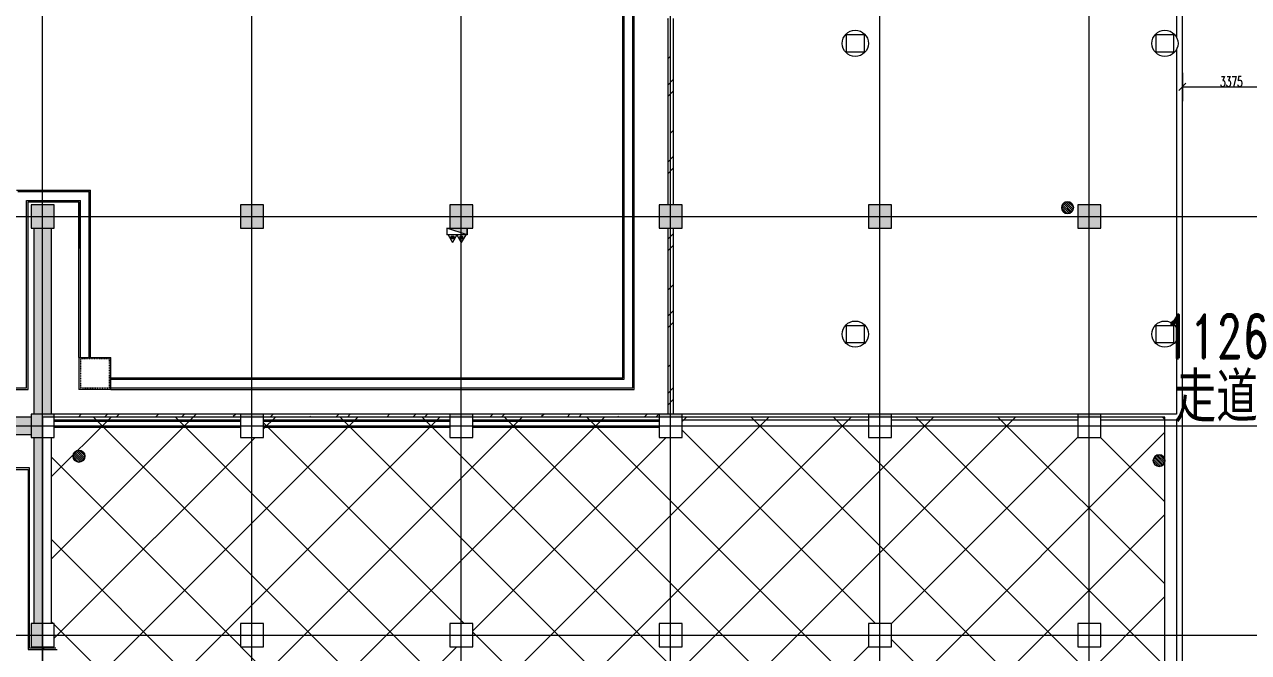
# Model space of a CAD drawing. Header units: millimetres. Extents: x -76632 to 443185, y -33181 to 192400.
# Drawn here: x 200975 to 243076, y 71400 to 93000 of the extents above; entities that cross this region are included whole.
import ezdxf

# ---------------------------------------------------------------- set-up
doc = ezdxf.new("R2010")
doc.units = ezdxf.units.MM
doc.linetypes.add('划线', pattern=[6.36, 3.18, -3.18])
doc.linetypes.add('轴网线', pattern=[22.04, 18.38, -1.83, 0, -1.83])
doc.layers.get('0').update_dxf_attribs({"color": 8})
doc.layers.get('Defpoints').update_dxf_attribs({"color": 8})
for name, color, linetype, lineweight in [('A-ANNO-DIMS', 8, 'Continuous', 9), ('A-ANNO-NOTE', 8, 'Continuous', 5), ('A-AREA-IDEN', 8, 'Continuous', 9), ('A-DETL-GENF', 8, 'Continuous', 18), ('A-DETL-MBND', 8, 'Continuous', 5), ('A-DETL-THIN', 8, 'Continuous', 5), ('A-GENM', 8, 'Continuous', 5), ('A-WALL', 8, 'Continuous', 5), ('A-WALL-PATT', 8, 'Continuous', 9), ('L-SITE', 8, 'Continuous', 5), ('M-EQPM', 8, 'Continuous', 5), ('P-PIPE', 8, 'Continuous', 5), ('S-BEAM', 8, 'Continuous', 5), ('S-COLS', 8, 'Continuous', 5), ('S-GRID', 8, 'Continuous', 9)]:
    doc.layers.add(name, color=color, linetype=linetype, lineweight=lineweight)
doc.styles.add('RomanD', font='romand__.ttf', dxfattribs={"width": 0.7, "height": 1500})
doc.styles.add('RomanD_6', font='romand__.ttf', dxfattribs={"width": 0.65, "height": 350})
doc.styles.add('仿宋_2', font='simfang.ttf', dxfattribs={"width": 0.7, "height": 1500})
doc.dimstyles.new('0_5', dxfattribs={"dimscale": 304.8, "dimtxt": 351.251157, "dimasz": 0, "dimexe": 0.82021, "dimexo": 0.0625, "dimgap": 0, "dimtad": 1, "dimdec": 0, "dimzin": 0, "dimdsep": 46, "dimtxsty": 'RomanD_6', "dimblk1": 'NONE', "dimblk2": 'NONE', "dimsah": 1, "dimcen": 0.09, "dimazin": 0, "dimtfac": 1, "dimtdec": 4, "dimtix": 1, "dimtmove": 0, "dimatfit": 3, "dimfxl": 0.82021, "dimfxlon": 1, "dimtvp": 1, "dimtolj": 1, "dimtzin": 0, "dimlwd": 18, "dimlwe": 18, "dimarcsym": 2})
doc.dimstyles.new('0_7mm', dxfattribs={"dimscale": 304.8, "dimtxt": 351.251157, "dimasz": 0.82021, "dimexe": 1.64042, "dimexo": 0.0625, "dimgap": 0, "dimtad": 1, "dimdec": 0, "dimzin": 0, "dimdsep": 46, "dimtxsty": 'RomanD_6', "dimblk1": 'OBLIQUE', "dimblk2": 'OBLIQUE', "dimsah": 1, "dimcen": 0.09, "dimazin": 0, "dimtfac": 1, "dimtdec": 4, "dimtix": 1, "dimtmove": 0, "dimatfit": 3, "dimfxl": 1.64042, "dimfxlon": 1, "dimtvp": 1, "dimtolj": 1, "dimtzin": 0, "dimlwd": 18, "dimlwe": 18, "dimarcsym": 2})
pattern_1 = [(45, (-4e-09, 0), (-1325.825, 1325.825), []), (45, (-4e-09, 400), (-1325.825, 1325.825), []), (45, (-4e-09, 1300), (-1325.825, 1325.825), [1875, -625])]

# ---------------------------------------------------------------- blocks, each defined once
blk = doc.blocks.new('X-ST-F3-01-C-001_HLP2_rvt-1-LAY-1F-1_500-A')
at = {"layer": 'S-COLS', "true_color": 0x808080}
for points in [[(202000, 86000), (202000, 86800), (201200, 86800), (201200, 86000), (201900, 86000)], [(209200, 86000), (209200, 86800), (208400, 86800), (208400, 86000)], [(216400, 86000), (216400, 86800), (215600, 86800), (215600, 86000)], [(223600, 86000), (223600, 86800), (222800, 86800), (222800, 86000), (223300, 86000)], [(230800, 86000), (230800, 86800), (230000, 86800), (230000, 86000)], [(238000, 86000), (238000, 86800), (237200, 86800), (237200, 86000)], [(201200, 78800), (201600, 78800), (201600, 79500), (202000, 79500), (202000, 79600), (201200, 79600), (201200, 78858)], [(209200, 79500), (209200, 79600), (208400, 79600), (208400, 79500)], [(215600, 79500), (216400, 79500), (216400, 79600), (215600, 79600), (215600, 79529)], [(223100, 79500), (223600, 79500), (223600, 79600), (222800, 79597), (222800, 79500)], [(230800, 79500), (230800, 79600), (230000, 79600), (230000, 79500)], [(238000, 79500), (238000, 79600), (237200, 79600), (237200, 79500), (237817, 79500)], [(201600, 71600), (201600, 72400), (201200, 72400), (201200, 71600)]]:
    blk.add_hatch(color=8, dxfattribs=at).paths.add_polyline_path(points, flags=0)
at = {"layer": 'S-COLS', "color": 7, "lineweight": 9}
for p, q in [((202000, 86800), (201200, 86800)), ((201200, 86800), (201200, 86000)), ((202000, 86000), (202000, 86800)), ((209200, 86800), (208400, 86800)), ((208400, 86800), (208400, 86000)), ((209200, 86000), (209200, 86800)), ((216400, 86800), (215600, 86800)), ((215600, 86800), (215600, 86000)), ((216400, 86000), (216400, 86800)), ((223600, 86800), (222800, 86800)), ((222800, 86800), (222800, 86000)), ((223600, 86000), (223600, 86800)), ((230800, 86800), (230000, 86800)), ((230000, 86800), (230000, 86000)), ((230800, 86000), (230800, 86800)), ((238000, 86800), (237200, 86800)), ((237200, 86800), (237200, 86000)), ((238000, 86000), (238000, 86800)), ((201200, 86000), (202000, 86000)), ((208400, 86000), (209200, 86000)), ((215600, 86000), (216400, 86000)), ((222800, 86000), (223600, 86000)), ((230000, 86000), (230800, 86000)), ((237200, 86000), (238000, 86000)), ((202000, 79600), (201200, 79600)), ((201200, 79600), (201200, 78800)), ((202000, 79500), (202000, 79600)), ((209200, 79600), (208400, 79600)), ((208400, 79600), (208400, 79500)), ((209200, 79500), (209200, 79600)), ((216400, 79600), (215600, 79600)), ((215600, 79600), (215600, 79500)), ((216400, 79500), (216400, 79600)), ((223600, 79600), (222800, 79600)), ((222800, 79600), (222800, 79500)), ((223600, 79500), (223600, 79600)), ((230800, 79600), (230000, 79600)), ((230000, 79600), (230000, 79500)), ((230800, 79500), (230800, 79600)), ((238000, 79600), (237200, 79600)), ((237200, 79600), (237200, 79500)), ((238000, 79500), (238000, 79600)), ((202000, 78800), (202000, 79500)), ((208400, 79500), (208400, 78800)), ((209200, 78800), (209200, 79500)), ((215600, 79500), (215600, 78800)), ((216400, 78800), (216400, 79500)), ((222800, 79500), (222800, 78800)), ((223600, 78800), (223600, 79500)), ((230000, 79500), (230000, 78800)), ((230800, 78800), (230800, 79500)), ((237200, 79500), (237200, 78800)), ((238000, 78800), (238000, 79500)), ((201200, 78800), (201600, 78800)), ((201600, 78800), (202000, 78800)), ((208400, 78800), (209200, 78800)), ((215600, 78800), (216400, 78800)), ((222800, 78800), (223600, 78800)), ((230000, 78800), (230800, 78800)), ((237200, 78800), (238000, 78800)), ((201600, 72400), (201200, 72400)), ((201200, 72400), (201200, 71600)), ((202000, 72400), (201600, 72400)), ((202000, 71600), (202000, 72400)), ((209200, 72400), (208400, 72400)), ((208400, 72400), (208400, 71600)), ((209200, 71600), (209200, 72400)), ((216400, 72400), (215600, 72400)), ((215600, 72400), (215600, 71600)), ((216400, 71600), (216400, 72400)), ((223600, 72400), (222800, 72400)), ((222800, 72400), (222800, 71600)), ((223600, 71600), (223600, 72400)), ((230800, 72400), (230000, 72400)), ((230000, 72400), (230000, 71600)), ((230800, 71600), (230800, 72400)), ((238000, 72400), (237200, 72400)), ((237200, 72400), (237200, 71600)), ((238000, 71600), (238000, 72400)), ((201200, 71600), (201600, 71600)), ((201600, 71600), (202000, 71600)), ((208400, 71600), (209200, 71600)), ((215600, 71600), (216400, 71600)), ((222800, 71600), (223600, 71600)), ((230000, 71600), (230800, 71600)), ((237200, 71600), (238000, 71600))]:
    blk.add_line(p, q, dxfattribs=at)
blk = doc.blocks.new('参数化集水井 - 标准-1519605-LAY-1F-1_500-A')
at = {"layer": 'L-SITE'}
for p, q in [((-550, 550), (550, 550)), ((-550, 550), (-550, -550)), ((550, -550), (550, 550)), ((550, -550), (-550, -550))]:
    blk.add_line(p, q, dxfattribs=at)
at = {"layer": 'L-SITE', "linetype": '划线'}
for p, q in [((500, 500), (-500, 500)), ((-500, 500), (-500, -500)), ((500, -500), (500, 500)), ((-500, -500), (500, -500))]:
    blk.add_line(p, q, dxfattribs=at)
blk = doc.blocks.new('圆形地漏_固定_ - 热轧钢管-V35-LAY-1F-1_500-A')
at = {"layer": 'A-GENM'}
for p, q in [((-193, 52), (52, -193)), ((102, -172), (-172, 102)), ((-141, 141), (141, -141)), ((172, -102), (-102, 172)), ((193, -52), (-52, 193)), ((13, 200), (200, 13)), ((-13, -200), (-200, -13))]:
    blk.add_line(p, q, dxfattribs=at)
blk.add_circle((0, 0), 200, dxfattribs=at)
at = {"layer": 'P-PIPE'}
for start, end in [(0, 180), (180, 0)]:
    blk.add_arc((0, 0), 200, start, end, dxfattribs=at)
blk = doc.blocks.new('U型排水沟_有盖板_L型 - 标准-2762191-LAY-1F-1_500-A')
at = {"layer": 'A-DETL-MBND'}
for p, q in [((990, 150), (990, -1800)), ((640, -200), (640, -1800))]:
    blk.add_line(p, q, dxfattribs=at)
blk = doc.blocks.new('圆形地漏_固定_2 - 热轧钢管-3953174-LAY-1F-1_500-A')
at = {"layer": 'A-GENM'}
for p, q in [((-193, 52), (52, -193)), ((102, -172), (-172, 102)), ((-141, 141), (141, -141)), ((172, -102), (-102, 172)), ((193, -52), (-52, 193)), ((13, 200), (200, 13)), ((-13, -200), (-200, -13))]:
    blk.add_line(p, q, dxfattribs=at)
blk.add_circle((0, 0), 200, dxfattribs=at)
at = {"layer": 'P-PIPE'}
for start, end in [(0, 180), (180, 0)]:
    blk.add_arc((0, 0), 200, start, end, dxfattribs=at)
blk = doc.blocks.new('室内消火栓箱_带灭火器__左右式_ - SG24D65-P-V96-LAY-1F-1_500-A')
at = {"layer": 'A-DETL-GENF', "lineweight": 5}
blk.add_hatch(color=256, dxfattribs=at).paths.add_polyline_path([(-350, 240), (-350, 0), (350, 0), (65, 98)], flags=0)
h = blk.add_hatch(color=256, dxfattribs=at)
h.paths.add_polyline_path([(-195, 370), (-195, 280), (-105, 280), (-105, 370)], flags=0)
h.paths.add_polyline_path([(105, 370), (105, 280), (195, 280), (195, 370)], flags=0)
for p, q in [((-300, 240), (-150, 500)), ((0, 240), (-150, 500)), ((0, 240), (150, 500)), ((300, 240), (150, 500)), ((-350, 240), (350, 240)), ((-350, 240), (350, 0)), ((-350, 240), (-350, 0)), ((-350, 240), (350, 0)), ((-350, 0), (-350, 240)), ((-195, 370), (-105, 370)), ((-195, 280), (-195, 370)), ((-105, 280), (-195, 280)), ((-105, 370), (-105, 280)), ((105, 280), (105, 370)), ((105, 370), (195, 370)), ((195, 280), (105, 280)), ((195, 370), (195, 280)), ((350, 0), (250, 0)), ((350, 0), (250, 0))]:
    blk.add_line(p, q, dxfattribs=at)
at = {"layer": 'M-EQPM'}
blk.add_line((350, 0), (350, 240), dxfattribs=at)
blk = doc.blocks.new('_Oblique')
at = {"color": 0, "linetype": 'ByBlock', "lineweight": -2}
blk.add_line((-0.5, -0.5), (0.5, 0.5), dxfattribs=at)
blk = doc.blocks.new('*D1634')
at = {"layer": 'A-ANNO-DIMS', "color": 0, "lineweight": 18, "transparency": 16777216}
for p, q in [((240800, 91338), (240800, 90357)), ((244175, 91338), (244175, 90357)), ((240800, 90857), (244175, 90857))]:
    blk.add_line(p, q, dxfattribs=at)
at = {"layer": 'Defpoints', "color": 0, "transparency": 16777216}
for p in [(240800, 91357), (244175, 91357), (244175, 90857)]:
    blk.add_point(p, dxfattribs=at)
at = {"layer": 'A-ANNO-DIMS', "color": 0, "lineweight": 18, "transparency": 16777216, "xscale": 250, "yscale": 250, "zscale": 250, "rotation": 180}
blk.add_blockref('_Oblique', (240800, 90857), dxfattribs=at)
at = {"layer": 'A-ANNO-DIMS', "color": 0, "lineweight": 18, "transparency": 16777216, "xscale": 250, "yscale": 250, "zscale": 250}
blk.add_blockref('_Oblique', (244175, 90857), dxfattribs=at)
at = {"layer": 'A-ANNO-DIMS', "color": 0, "lineweight": 18, "transparency": 16777216, "insert": (242487, 91032), "char_height": 350, "width": 972.7, "attachment_point": 5, "style": 'RomanD_6'}
blk.add_mtext('\\A1;3375', dxfattribs=at)
blk = doc.blocks.new('*D1431')
at = {"layer": 'A-ANNO-DIMS', "color": 0, "lineweight": 18, "transparency": 16777216}
for p, q in [((19261, 131300), (19742, 131300)), ((19492, 130200), (19492, 131300)), ((19261, 130200), (19742, 130200)), ((259200, 4470), (259200, 4951)), ((259200, 4701), (264000, 4701)), ((264000, 4470), (264000, 4951))]:
    blk.add_line(p, q, dxfattribs=at)
at = {"layer": 'Defpoints', "color": 0, "transparency": 16777216}
for p in [(19242, 131300), (19492, 131300), (19242, 130200), (264000, 4701), (259200, 4451), (264000, 4451)]:
    blk.add_point(p, dxfattribs=at)
at = {"layer": 'A-ANNO-DIMS', "color": 0, "lineweight": 18, "transparency": 16777216, "insert": (19317, 130750), "char_height": 350, "width": 972.7, "attachment_point": 5, "rotation": 90, "style": 'RomanD_6'}
blk.add_mtext('\\A1;1100', dxfattribs=at)
at = {"layer": 'A-ANNO-DIMS', "color": 0, "lineweight": 18, "transparency": 16777216, "insert": (261600, 4876), "char_height": 350, "width": 972.7, "attachment_point": 5, "style": 'RomanD_6'}
blk.add_mtext('\\A1;4800', dxfattribs=at)
blk = doc.blocks.new('_None')
blk = doc.blocks.new('*D1432')
at = {"layer": 'A-ANNO-DIMS', "color": 0, "lineweight": 18, "transparency": 16777216}
for p, q in [((19261, 133750), (19742, 133750)), ((19492, 131300), (19492, 133750)), ((19261, 131300), (19742, 131300)), ((260638, 2650), (261119, 2650)), ((260869, 1700), (260869, 2650)), ((261100, 1700), (260619, 1700))]:
    blk.add_line(p, q, dxfattribs=at)
at = {"layer": 'Defpoints', "color": 0, "transparency": 16777216}
for p in [(19242, 133750), (19492, 133750), (19242, 131300), (260619, 2650), (260869, 2650), (261119, 1700)]:
    blk.add_point(p, dxfattribs=at)
at = {"layer": 'A-ANNO-DIMS', "color": 0, "lineweight": 18, "transparency": 16777216, "char_height": 350, "attachment_point": 5, "rotation": 90, "style": 'RomanD_6'}
for s, insert, width in [('\\A1;2450', (19317, 132525), 972.7), ('\\A1;950', (260694, 2175), 729.52)]:
    blk.add_mtext(s, dxfattribs=dict(at, insert=insert, width=width))

msp = doc.modelspace()

# ---------------------------------------------------------------- hatches: boundary and pattern name
at = {"layer": 'A-DETL-GENF', "lineweight": 5, "transparency": 33554687}
h = msp.add_hatch(dxfattribs=at)
h.set_pattern_fill('FP_60', color=256, style=0, pattern_type=2)
h.set_pattern_definition([(45, (-4e-09, 0), (-1414.214, 1414.214), []), (135, (-4e-09, 0), (-1414.214, -1414.214), [])])
h.paths.add_polyline_path([(222575, 42675), (222575, 43825), (223825, 43825), (223825, 42675), (226075, 42675), (226075, 46600), (230175, 46600), (230175, 49775), (229775, 49775), (229775, 51025), (240200, 51025), (240200, 79500), (238000, 79500), (238000, 78800), (237200, 78800), (237200, 79500), (230800, 79500), (230800, 78800), (230000, 78800), (230000, 79500), (223600, 79500), (223600, 78800), (222800, 78800), (222800, 79500), (216400, 79500), (216400, 78800), (215600, 78800), (215600, 79500), (209200, 79500), (209200, 78800), (208400, 78800), (208400, 79500), (202000, 79500), (202000, 78800), (201900, 78800), (201900, 72400), (202000, 72400), (202000, 71600), (201600, 71600), (201600, 65200), (202000, 65200), (202000, 64400), (201600, 64400), (201600, 58000), (202000, 58000), (202000, 57200), (201600, 57200), (201600, 51025), (202225, 51025), (202230.6, 50400), (208175, 50400), (208175, 51025), (209425, 51025), (209425, 49775), (208800, 49775), (208800, 43825), (209425, 43825), (209425, 42675), (215375, 42675), (215375, 43825), (216625, 43825), (216625, 42675), (221151.3, 42675)], flags=0)
h.paths.add_polyline_path([(225350, 45425), (224650, 45425), (224650, 45665)], flags=0)
h.paths.add_polyline_path([(224895, 45704.7), (224805, 45704.7), (224805, 45794.7), (224895, 45794.7)], flags=0)
h.paths.add_polyline_path([(225195, 45704.7), (225105, 45704.7), (225105, 45794.7), (225195, 45794.7)], flags=0)
h.paths.add_polyline_path([(223095, 49405.3), (223005, 49405.3), (223005, 49495.3), (223095, 49495.3)], flags=0)
h.paths.add_polyline_path([(223305, 49405.3), (223305, 49495.3), (223395, 49495.3), (223395, 49405.3)], flags=0)
h.paths.add_polyline_path([(223550, 49535), (222850, 49775), (222575, 49775), (222575, 51025), (223825, 51025), (223825, 49775), (223550, 49775), (223550, 49675)], flags=0)
h.paths.add_polyline_path([(215375, 49775), (215375, 51025), (216625, 51025), (216625, 49775)], flags=0)
h.paths.add_polyline_path([(237405, 56830.3), (237405, 56920.3), (237495, 56920.3), (237495, 56830.3)], flags=0)
h.paths.add_polyline_path([(237705, 56830.3), (237705, 56920.3), (237795, 56920.3), (237795, 56830.3)], flags=0)
h.paths.add_polyline_path([(237950, 56960), (237250, 57200), (237200, 57200), (237200, 58000), (238000, 58000), (238000, 57200), (237950, 57200), (237950, 57100)], flags=0)
h.paths.add_polyline_path([(230175, 57200), (230000, 57200), (230000, 58000), (230800, 58000), (230800, 57200)], flags=0)
h.paths.add_polyline_path([(209200, 57200), (208400, 57200), (208400, 58000), (209200, 58000)], flags=0)
h.paths.add_polyline_path([(215600, 57200), (215600, 58000), (216400, 58000), (216400, 57200)], flags=0)
h.paths.add_polyline_path([(222800, 57200), (222800, 58000), (223600, 58000), (223600, 57200)], flags=0)
h.paths.add_polyline_path([(216400, 64400), (215600, 64400), (215600, 65200), (216400, 65200), (216400, 64444.8)], flags=0)
h.paths.add_polyline_path([(223600, 64400), (222800, 64400), (222800, 65200), (223600, 65200), (223600, 64922.7)], flags=0)
h.paths.add_polyline_path([(237200, 64400), (237200, 65200), (238000, 65200), (238000, 64400)], flags=0)
h.paths.add_polyline_path([(230800, 64400), (230000, 64400), (230000, 65200), (230800, 65200), (230800, 64922.7)], flags=0)
h.paths.add_polyline_path([(209200, 64400), (208400, 64400), (208400, 65200), (209200, 65200), (209200, 64922.7)], flags=0)
h.paths.add_polyline_path([(237795, 71230.3), (237705, 71230.3), (237705, 71320.3), (237795, 71320.3)], flags=0)
h.paths.add_polyline_path([(237495, 71230.3), (237405, 71230.3), (237405, 71320.3), (237495, 71320.3)], flags=0)
h.paths.add_polyline_path([(237950, 71360), (237250, 71600), (237200, 71600), (237200, 72400), (238000, 72400), (238000, 71600), (237950, 71600), (237950, 71500)], flags=0)
h.paths.add_polyline_path([(223600, 71600), (222800, 71600), (222800, 72400), (223600, 72400)], flags=0)
h.paths.add_polyline_path([(209200, 71600), (208400, 71600), (208400, 72400), (209200, 72400), (209200, 71926.6)], flags=0)
h.paths.add_polyline_path([(215600, 71600), (215600, 72400), (216400, 72400), (216400, 71600)], flags=0)
h.paths.add_polyline_path([(230175, 71600), (230000, 71600), (230000, 72400), (230800, 72400), (230800, 71600)], flags=0)
at = {"layer": 'A-WALL-PATT', "lineweight": 5, "transparency": 33554687}
h = msp.add_hatch(dxfattribs=at)
h.set_pattern_fill('FP_10', color=256, style=0, pattern_type=2)
h.set_pattern_definition(pattern_1)
h.paths.add_polyline_path([(223300, 79600), (223300, 86000), (223100, 86000), (223100, 79600)], flags=0)
h.paths.add_polyline_path([(223300, 86800), (223300, 93200), (223100, 93200), (223100, 86800)], flags=0)
h.paths.add_polyline_path([(223100, 94000), (223300, 94000), (223300, 100400), (223100, 100400)], flags=0)
h.paths.add_polyline_path([(223300, 101200), (223300, 107375), (223100, 107375), (223100, 101200)], flags=0)
h = msp.add_hatch(color=256, dxfattribs=at)
h.paths.add_polyline_path([(201300, 72400), (201600, 72400), (201600, 78800), (201300, 78800)], flags=0)
h.paths.add_polyline_path([(201900, 79600), (201900, 86000), (201300, 86000), (201300, 79600)], flags=0)
h = msp.add_hatch(dxfattribs=at)
h.set_pattern_fill('FP_10', color=256, style=0, pattern_type=2)
h.set_pattern_definition(pattern_1)
h.paths.add_polyline_path([(222800, 79500), (222800, 79600), (216400, 79600), (216400, 79500)], flags=0)
h.paths.add_polyline_path([(208400, 79500), (208400, 79600), (202000, 79600), (202000, 79500), (208237.5, 79500)], flags=0)
h.paths.add_polyline_path([(209200, 79500), (215600, 79500), (215600, 79600), (209200, 79600)], flags=0)
msp.add_hatch(color=256, dxfattribs=at).paths.add_polyline_path([(197242, 78900), (201200, 78900), (201200, 79500), (194800, 79500), (194800, 78900)], flags=0)

# ---------------------------------------------------------------- linework, layer by layer
at = {"layer": 'A-ANNO-NOTE', "lineweight": 18, "transparency": 33554687}
for p, q in [((229250.4, 92649.6), (229850.4, 92649.6)), ((229250.4, 92049.6), (229250.4, 92649.6)), ((229850.4, 92649.6), (229850.4, 92049.6)), ((239900.4, 92649.6), (240500.4, 92649.6)), ((239900.4, 92049.6), (239900.4, 92649.6)), ((240500.4, 92649.6), (240500.4, 92049.6)), ((229850.4, 92049.6), (229250.4, 92049.6)), ((240500.4, 92049.6), (239900.4, 92049.6)), ((229250.4, 82649.6), (229850.4, 82649.6)), ((229250.4, 82049.6), (229250.4, 82649.6)), ((229850.4, 82649.6), (229850.4, 82049.6)), ((239900.4, 82649.6), (240500.4, 82649.6)), ((239900.4, 82049.6), (239900.4, 82649.6)), ((240500.4, 82649.6), (240500.4, 82049.6)), ((229850.4, 82049.6), (229250.4, 82049.6)), ((240500.4, 82049.6), (239900.4, 82049.6))]:
    msp.add_line(p, q, dxfattribs=at)
for centre in [(229550.4, 92349.6), (240200.4, 92349.6), (229550.4, 82349.6), (240200.4, 82349.6)]:
    msp.add_circle(centre, 450, dxfattribs=at)
at = {"layer": 'A-DETL-THIN', "transparency": 33554687}
for p, q in [((201600, 79500), (201600, 50400)), ((240200, 79500), (201600, 79500)), ((240200, 51025), (240200, 79500))]:
    msp.add_line(p, q, dxfattribs=at)
at = {"layer": 'A-WALL', "lineweight": 9, "transparency": 33554687}
for p, q in [((240600, 94400), (240600, 92556)), ((240800, 48300), (240800, 94400)), ((223100, 93200), (223100, 86800)), ((223300, 86800), (223300, 93200)), ((240600, 92145), (240600, 82556)), ((201300, 86000), (201300, 79600)), ((201900, 79600), (201900, 86000)), ((223100, 86000), (223100, 79600)), ((223300, 79600), (223300, 86000)), ((240600, 82145), (240600, 79600)), ((208400, 79600), (202000, 79600)), ((215600, 79600), (209200, 79600)), ((222800, 79600), (216400, 79600)), ((230000, 79600), (223600, 79600)), ((237200, 79600), (230800, 79600)), ((240600, 79600), (238000, 79600)), ((201200, 79500), (194800, 79500)), ((202000, 79400), (208400, 79400)), ((208400, 79350), (202000, 79350)), ((202000, 79150), (208400, 79150)), ((209200, 79400), (215600, 79400)), ((215600, 79350), (209200, 79350)), ((209200, 79150), (215600, 79150)), ((216400, 79400), (222800, 79400)), ((222800, 79350), (216400, 79350)), ((216400, 79150), (222800, 79150)), ((223600, 79400), (230000, 79400)), ((230800, 79400), (237200, 79400)), ((238000, 79400), (240600, 79400)), ((240600, 79400), (240600, 51025)), ((194800, 78900), (201200, 78900)), ((201300, 78800), (201300, 72400)), ((201900, 72400), (201900, 78800))]:
    msp.add_line(p, q, dxfattribs=at)
at = {"layer": 'A-WALL', "transparency": 33554687}
for p, q in [((201150, 77750), (200400, 77750)), ((200400, 77700), (201100, 77700)), ((201100, 77700), (201100, 71500)), ((201150, 71550), (201150, 77750)), ((201100, 71500), (202100, 71500)), ((202050, 71550), (201150, 71550))]:
    msp.add_line(p, q, dxfattribs=at)
at = {"layer": 'S-BEAM', "transparency": 33554687}
for p, q in [((221550, 80850), (221550, 102050)), ((221600, 80800), (221600, 102050)), ((221900, 80500), (221900, 102050)), ((221950, 80450), (221950, 102050)), ((200699.9, 87300), (203250, 87300)), ((200749.9, 87250), (203200, 87250)), ((203200, 81550), (203200, 87250)), ((203250, 81550), (203250, 87300)), ((201049.9, 80500), (201049.9, 86950)), ((201049.9, 86950), (202900, 86950)), ((201099.9, 80450), (201099.9, 86900)), ((201099.9, 86900), (202850, 86900)), ((202850, 81550), (202850, 86900)), ((202900, 81550), (202900, 86950)), ((203950, 80850), (221550, 80850)), ((160750, 80500), (201049.9, 80500)), ((160750, 80450), (201099.9, 80450)), ((203950, 80800), (221600, 80800)), ((203950, 80500), (221900, 80500)), ((203950, 80450), (221950, 80450))]:
    msp.add_line(p, q, dxfattribs=at)
at = {"layer": 'S-GRID', "linetype": '轴网线', "transparency": 33554687}
for p, q in [((201600, -17706.2), (201600, 174400)), ((208800, -17706.2), (208800, 174400)), ((216000, -17706.2), (216000, 174400)), ((223200, -17706.2), (223200, 174400)), ((230400, -17706.2), (230400, 174400)), ((237600, -17706.2), (237600, 174400)), ((-16000, 86400), (308800, 86400)), ((-16000, 79200), (308800, 79200)), ((-16000, 72000), (308800, 72000))]:
    msp.add_line(p, q, dxfattribs=at)

# ---------------------------------------------------------------- block references
at = {"lineweight": 5, "transparency": 33554687}
msp.add_blockref('X-ST-F3-01-C-001_HLP2_rvt-1-LAY-1F-1_500-A', (0, 0), dxfattribs=at)
at = {"layer": 'L-SITE', "transparency": 33554687}
for name, p in [('U型排水沟_有盖板_L型 - 标准-2762191-LAY-1F-1_500-A', (202209.7, 87100)), ('参数化集水井 - 标准-1519605-LAY-1F-1_500-A', (203400, 81000))]:
    msp.add_blockref(name, p, dxfattribs=at)
at = {"layer": 'M-EQPM', "transparency": 33554687, "rotation": 180}
msp.add_blockref('室内消火栓箱_带灭火器__左右式_ - SG24D65-P-V96-LAY-1F-1_500-A', (215850, 86000), dxfattribs=at)
at = {"layer": 'P-PIPE', "transparency": 33554687}
for name, p in [('圆形地漏_固定_2 - 热轧钢管-3953174-LAY-1F-1_500-A', (236850.4, 86700)), ('圆形地漏_固定_ - 热轧钢管-V35-LAY-1F-1_500-A', (202849.6, 78150.5)), ('圆形地漏_固定_ - 热轧钢管-V35-LAY-1F-1_500-A', (239999.9, 78000))]:
    msp.add_blockref(name, p, dxfattribs=at)

# ---------------------------------------------------------------- texts
at = {"layer": 'A-AREA-IDEN', "transparency": 33554687, "char_height": 1500, "attachment_point": 1}
for s, insert, width, style in [('1126', (240167.8, 83024.4), 4826.159, 'RomanD'), ('走道', (240531.3, 80990.2), 3928.269, '仿宋_2')]:
    msp.add_mtext(s, dxfattribs=dict(at, insert=insert, width=width, style=style))

# ---------------------------------------------------------------- dimensions: what is measured, and where the dimension line sits
at = {"layer": 'A-ANNO-DIMS', "lineweight": 18, "transparency": 33554687}
for base, p1, p2, override, picture, middle in [((19492.1, 133750), (19242.1, 131300), (19242.1, 133750), {"dimpost": '<>', "dimfxl": 2450}, '*D1432', (19317.1, 132525)), ((19492.1, 131300), (19242.1, 130200), (19242.1, 131300), {"dimpost": '<>', "dimfxl": 1100}, '*D1431', (19317.1, 130750))]:
    dim = msp.add_linear_dim(base=base, p1=p1, p2=p2, angle=90, dimstyle='0_5', override=override, dxfattribs=at)
    dim.commit()
    dim.dimension.update_dxf_attribs({"geometry": picture, "text_midpoint": middle})
dim = msp.add_linear_dim(base=(244175, 90856.7), p1=(240800, 91356.7), p2=(244175, 91356.7), dimstyle='0_7mm', override={"dimpost": '<>', "dimfxl": 3375}, dxfattribs=at)
dim.commit()
dim.dimension.update_dxf_attribs({"geometry": '*D1634', "text_midpoint": (242487.5, 91031.7)})

doc.saveas('drawing.dxf')
